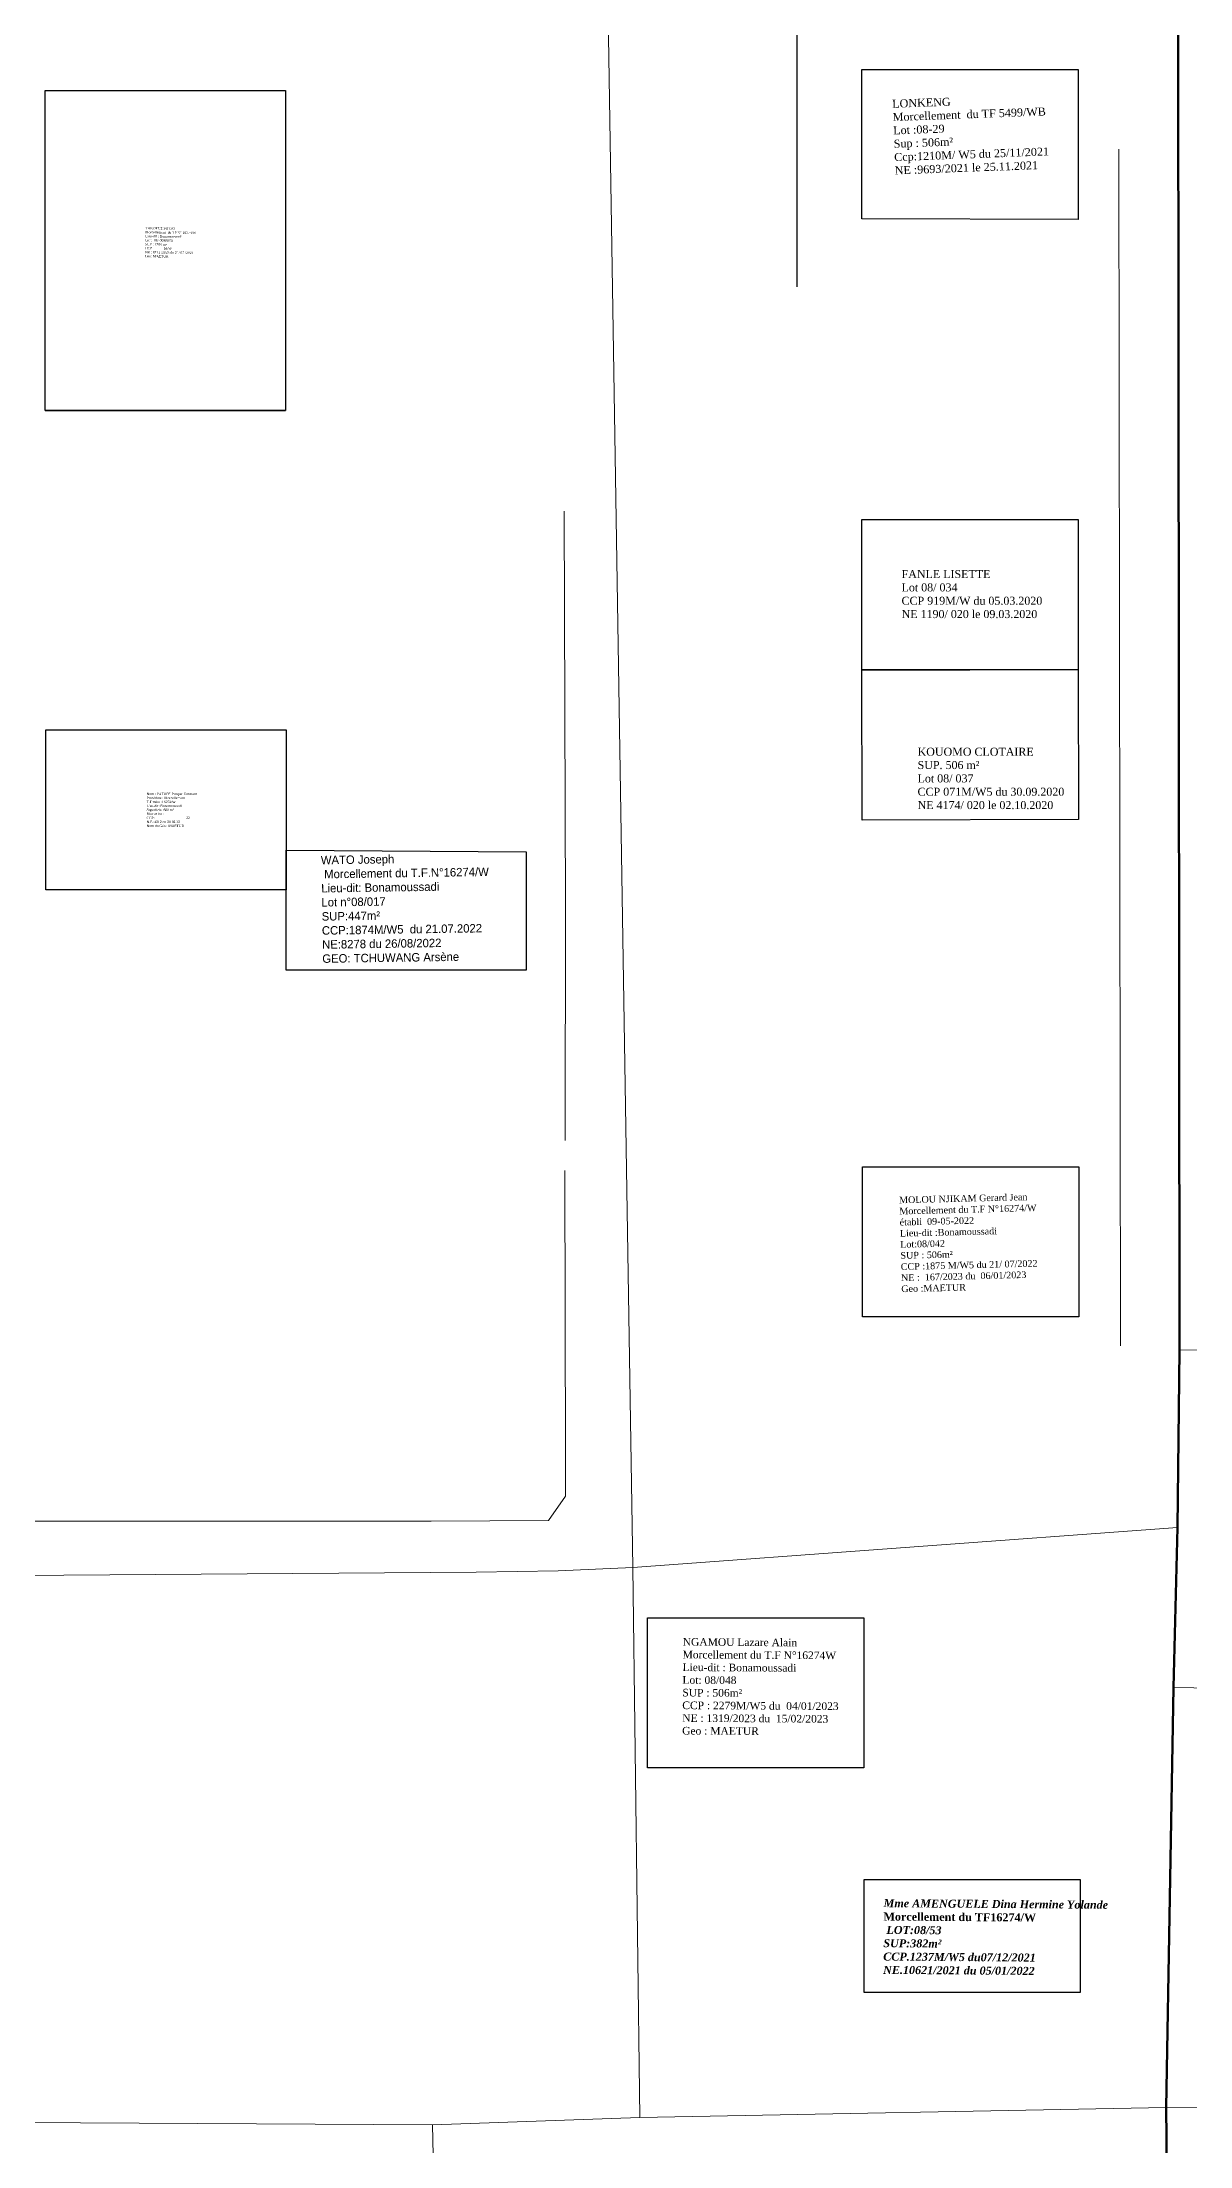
# Model space of a CAD drawing. Header units: millimetres. Extents: x 579832 to 917290, y 449831 to 1452191.
# Drawn here: x 582419.4 to 582562.7, y 451782.7 to 452045.6 of the extents above; entities that cross this region are included whole.
import ezdxf

# ---------------------------------------------------------------- set-up
doc = ezdxf.new("R2010")
doc.units = ezdxf.units.MM
doc.header["$LTSCALE"] = 10
for name, color, linetype, lineweight in [('drains_fossés', 120, 'Continuous', 20), ('MAJ APRES LE 13.01.2023', 222, 'Continuous', 30), ('Roads_main1', 10, 'Continuous', 100), ('Roads_others', 24, 'Continuous', 9)]:
    doc.layers.add(name, color=color, linetype=linetype, lineweight=lineweight)
for name, color, linetype in [('end maj 26 02 2021', 7, 'Continuous'), ('MAJ JAN 2022', 1, 'Continuous'), ('MAJ NOV 2021', 7, 'Continuous')]:
    doc.layers.add(name, color=color, linetype=linetype)
doc.styles.add('Times 1.0', font='times.ttf', dxfattribs={"width": 0.99, "height": 1})

msp = doc.modelspace()

# ---------------------------------------------------------------- linework, layer by layer
at = {"flags": 128}
for points in [[(582449.75, 451999.55), (582419.74, 451999.55), (582419.74, 452019.55), (582419.74, 452039.55), (582449.74, 452039.55), (582449.75, 452034.55), (582449.75, 452027.05), (582449.75, 452019.55), (582449.75, 452012.05), (582449.75, 452004.55), (582449.75, 451999.55), (582419.74, 451999.55)], [(582449.75, 451999.55), (582419.74, 451999.55), (582419.74, 452019.55), (582419.74, 452039.55), (582449.74, 452039.55), (582449.75, 452034.55), (582449.75, 452027.05), (582449.75, 452019.55), (582449.75, 452012.05), (582449.75, 452004.55), (582449.75, 451999.55), (582419.74, 451999.55)], [(582449.75, 451999.55), (582419.74, 451999.55), (582419.74, 452019.55), (582419.74, 452039.55), (582449.74, 452039.55), (582449.75, 452034.55), (582449.75, 452027.05), (582449.75, 452019.55), (582449.75, 452012.05), (582449.75, 452004.55), (582449.75, 451999.55), (582419.74, 451999.55)], [(582449.75, 451999.55), (582419.74, 451999.55), (582419.74, 452019.55), (582419.74, 452039.55), (582449.74, 452039.55), (582449.75, 452034.55), (582449.75, 452027.05), (582449.75, 452019.55), (582449.75, 452012.05), (582449.75, 452004.55), (582449.75, 451999.55), (582419.74, 451999.55)], [(582419.8, 451959.66), (582449.81, 451959.66), (582449.81, 451944.66), (582449.81, 451939.66), (582419.8, 451939.66)], [(582419.8, 451959.66), (582449.81, 451959.66), (582449.81, 451944.66), (582449.81, 451939.66), (582419.8, 451939.66)], [(582419.8, 451959.66), (582449.81, 451959.66), (582449.81, 451944.66), (582449.81, 451939.66), (582419.8, 451939.66)], [(582419.8, 451959.66), (582449.81, 451959.66), (582449.81, 451944.66), (582449.81, 451939.66), (582419.8, 451939.66)], [(582419.8, 451959.66), (582449.81, 451959.66), (582449.81, 451944.66), (582449.81, 451939.66), (582419.8, 451939.66)], [(582419.8, 451959.66), (582449.81, 451959.66), (582449.81, 451944.66), (582449.81, 451939.66), (582419.8, 451939.66)], [(582419.8, 451959.66), (582449.81, 451959.66), (582449.81, 451944.66), (582449.81, 451939.66), (582419.8, 451939.66)], [(582419.8, 451959.66), (582449.81, 451959.66), (582449.81, 451944.66), (582449.81, 451939.66), (582419.8, 451939.66)]]:
    msp.add_lwpolyline(points, close=True, dxfattribs=at)
at = {"color": 6, "lineweight": 30, "flags": 128}
msp.add_lwpolyline([(582449.81, 451944.61), (582479.81, 451944.41), (582479.81, 451929.61), (582449.81, 451929.61), (582449.81, 451939.61)], close=True, dxfattribs=at)
msp.add_lwpolyline([(582449.81, 451944.61), (582479.81, 451944.41), (582479.81, 451929.61), (582449.81, 451929.61), (582449.81, 451939.61)], close=True, dxfattribs=at)
msp.add_lwpolyline([(582449.81, 451944.61), (582479.81, 451944.41), (582479.81, 451929.61), (582449.81, 451929.61), (582449.81, 451939.61)], close=True, dxfattribs=at)
msp.add_lwpolyline([(582449.81, 451944.61), (582479.81, 451944.41), (582479.81, 451929.61), (582449.81, 451929.61), (582449.81, 451939.61)], close=True, dxfattribs=at)
at = {"flags": 128}
msp.add_lwpolyline([(582521.82, 451905.04), (582548.82, 451905.04), (582548.82, 451905.05)], dxfattribs=at)
msp.add_lwpolyline([(582521.82, 451905.04), (582548.82, 451905.04), (582548.82, 451905.05)], dxfattribs=at)
at = {"layer": 'drains_fossés'}
msp.add_line((582554.01, 451882.68), (582553.79, 452032.22), dxfattribs=at)
msp.add_line((582554.01, 451882.68), (582553.79, 452032.22), dxfattribs=at)
for points in [[(582484.66, 451908.31), (582484.7, 451937.46), (582484.54, 451986.96)], [(582484.66, 451908.31), (582484.7, 451937.46), (582484.54, 451986.96)], [(582484.62, 451904.59), (582484.72, 451868.52), (582484.73, 451863.88), (582482.59, 451860.85), (582467.92, 451860.78), (582436.15, 451860.77), (582407.92, 451860.78)], [(582484.62, 451904.59), (582484.72, 451868.52), (582484.73, 451863.88), (582482.59, 451860.85), (582467.92, 451860.78), (582436.15, 451860.77), (582407.92, 451860.78)]]:
    msp.add_lwpolyline(points, dxfattribs=at)
at = {"layer": 'end maj 26 02 2021', "flags": 128}
for points in [[(582513.61, 452104.99), (582513.61, 452022.49)], [(582513.61, 452104.99), (582513.61, 452022.49)], [(582513.61, 452104.99), (582513.61, 452022.49)], [(582513.61, 452104.99), (582513.61, 452022.49)], [(582513.61, 452022.49), (582513.61, 452014.99)], [(582513.61, 452022.49), (582513.61, 452014.99)], [(582513.61, 452022.49), (582513.61, 452014.99)], [(582513.61, 452022.49), (582513.61, 452014.99)]]:
    msp.add_lwpolyline(points, dxfattribs=at)
at = {"layer": 'end maj 26 02 2021', "color": 150, "lineweight": -3, "flags": 128}
for points in [[(582548.73, 451985.92), (582548.73, 451967.17), (582521.73, 451967.16), (582521.73, 451985.91)], [(582548.73, 451985.92), (582548.73, 451967.17), (582521.73, 451967.16), (582521.73, 451985.91)], [(582548.73, 451985.92), (582548.73, 451967.17), (582521.73, 451967.16), (582521.73, 451985.91)], [(582548.73, 451985.92), (582548.73, 451967.17), (582521.73, 451967.16), (582521.73, 451985.91)], [(582548.73, 451967.17), (582548.76, 451948.42), (582521.76, 451948.36), (582521.73, 451967.11)], [(582548.73, 451967.17), (582548.76, 451948.42), (582521.76, 451948.36), (582521.73, 451967.11)], [(582548.73, 451967.17), (582548.76, 451948.42), (582521.76, 451948.36), (582521.73, 451967.11)], [(582548.73, 451967.17), (582548.76, 451948.42), (582521.76, 451948.36), (582521.73, 451967.11)]]:
    msp.add_lwpolyline(points, close=True, dxfattribs=at)
at = {"layer": 'MAJ APRES LE 13.01.2023', "color": 6, "lineweight": 30, "flags": 128}
msp.add_lwpolyline([(582521.82, 451905.04), (582548.82, 451905.05), (582548.82, 451886.3), (582521.82, 451886.3)], close=True, dxfattribs=at)
msp.add_lwpolyline([(582521.82, 451905.04), (582548.82, 451905.05), (582548.82, 451886.3), (582521.82, 451886.3)], close=True, dxfattribs=at)
at = {"layer": 'MAJ APRES LE 13.01.2023', "flags": 128}
msp.add_lwpolyline([(582494.96, 451848.69), (582521.96, 451848.69), (582521.96, 451829.94), (582494.96, 451829.94)], close=True, dxfattribs=at)
msp.add_lwpolyline([(582494.96, 451848.69), (582521.96, 451848.69), (582521.96, 451829.94), (582494.96, 451829.94)], close=True, dxfattribs=at)
at = {"layer": 'MAJ JAN 2022', "flags": 128}
msp.add_lwpolyline([(582521.99, 451815.98), (582548.99, 451815.99), (582548.99, 451801.86), (582521.99, 451801.85)], close=True, dxfattribs=at)
msp.add_lwpolyline([(582521.99, 451815.98), (582548.99, 451815.99), (582548.99, 451801.86), (582521.99, 451801.85)], close=True, dxfattribs=at)
msp.add_lwpolyline([(582521.99, 451815.98), (582548.99, 451815.99), (582548.99, 451801.86), (582521.99, 451801.85)], close=True, dxfattribs=at)
msp.add_lwpolyline([(582521.99, 451815.98), (582548.99, 451815.99), (582548.99, 451801.86), (582521.99, 451801.85)], close=True, dxfattribs=at)
at = {"layer": 'MAJ NOV 2021', "lineweight": -3, "flags": 128}
msp.add_lwpolyline([(582521.72, 452042.16), (582548.72, 452042.16), (582548.73, 452023.41), (582521.72, 452023.51)], close=True, dxfattribs=at)
msp.add_lwpolyline([(582521.72, 452042.16), (582548.72, 452042.16), (582548.73, 452023.41), (582521.72, 452023.51)], close=True, dxfattribs=at)
msp.add_lwpolyline([(582521.72, 452042.16), (582548.72, 452042.16), (582548.73, 452023.41), (582521.72, 452023.51)], close=True, dxfattribs=at)
msp.add_lwpolyline([(582521.72, 452042.16), (582548.72, 452042.16), (582548.73, 452023.41), (582521.72, 452023.51)], close=True, dxfattribs=at)
at = {"layer": 'Roads_main1'}
msp.add_lwpolyline([(582559.79, 452372.99), (582559.99, 452320.07), (582560.3, 452209.69), (582561.19, 452089.11), (582561.38, 451882.17), (582561.15, 451859.99), (582560.65, 451839.96), (582559.73, 451787.49), (582560.24, 451737.41), (582561.83, 451580.27), (582561.5, 451488.18)], dxfattribs=at)
msp.add_lwpolyline([(582559.79, 452372.99), (582559.99, 452320.07), (582560.3, 452209.69), (582561.19, 452089.11), (582561.38, 451882.17), (582561.15, 451859.99), (582560.65, 451839.96), (582559.73, 451787.49), (582560.24, 451737.41), (582561.83, 451580.27), (582561.5, 451488.18)], dxfattribs=at)
at = {"layer": 'Roads_others'}
for p, q in [((582561.15, 451859.99), (582493.11, 451854.96)), ((582561.15, 451859.99), (582493.11, 451854.96)), ((582493.11, 451854.96), (582493.99, 451786.23)), ((582493.11, 451854.96), (582493.99, 451786.23)), ((582560.65, 451839.96), (582700.82, 451838.26)), ((582560.65, 451839.96), (582700.82, 451838.26))]:
    msp.add_line(p, q, dxfattribs=at)
for points in [[(582489.43, 452088.24), (582493.11, 451854.96), (582483.81, 451854.54), (582473.54, 451854.37), (582256.17, 451852.79)], [(582489.43, 452088.24), (582493.11, 451854.96), (582483.81, 451854.54), (582473.54, 451854.37), (582256.17, 451852.79)], [(582867.69, 451880.53), (582777.42, 451880.5), (582701.5, 451880.75), (582655.03, 451881.66), (582561.38, 451882.17)], [(582867.69, 451880.53), (582777.42, 451880.5), (582701.5, 451880.75), (582655.03, 451881.66), (582561.38, 451882.17)], [(581670.45, 451843.16), (581677.64, 451838.63), (581720.68, 451811.91), (581733.64, 451805.64), (581747.56, 451799.88), (581766.85, 451793.61), (581780.47, 451790.59), (581797.15, 451787.72), (581812.93, 451786.27), (581885.21, 451785.15), (581896.59, 451785.02), (581950.35, 451784.12), (582255.57, 451786.52), (582468.12, 451785.34), (582493.99, 451786.23), (582559.73, 451787.49), (582641.14, 451788.31), (582698.98, 451788.9), (582869, 451788.9)], [(581670.45, 451843.16), (581677.64, 451838.63), (581720.68, 451811.91), (581733.64, 451805.64), (581747.56, 451799.88), (581766.85, 451793.61), (581780.47, 451790.59), (581797.15, 451787.72), (581812.93, 451786.27), (581885.21, 451785.15), (581896.59, 451785.02), (581950.35, 451784.12), (582255.57, 451786.52), (582468.12, 451785.34), (582493.99, 451786.23), (582559.73, 451787.49), (582641.14, 451788.31), (582698.98, 451788.9), (582869, 451788.9)], [(582468.12, 451785.34), (582469.2, 451735.57), (582470.13, 451692.09), (582471.39, 451580.65)], [(582468.12, 451785.34), (582469.2, 451735.57), (582470.13, 451692.09), (582471.39, 451580.65)]]:
    msp.add_lwpolyline(points, dxfattribs=at)

# ---------------------------------------------------------------- texts
at = {"color": 3, "insert": (582432.25, 452022.49), "char_height": 0.3, "width": 15.6543, "attachment_point": 1, "rotation": 359.1606}
msp.add_mtext('\\A1;{\\fTimes New Roman|b0|i0|c0|p18;TAKOTUE FOTSO                \\P\\C1;Morcellement  du TF N° 16274/W\\P\\C256;Lieu-dit : Bonamoussadi                  \\PLot :  08/ 009(005)           \\PSUP : ^I1200 m²\\PCCP :  2547 M/W   du 27/03/2023\\PNE : 8211 /2023 du 21/ 07 /2021\\P\\C1;Geo: MAETUR }', dxfattribs=at)
msp.add_mtext('\\A1;{\\fTimes New Roman|b0|i0|c0|p18;TAKOTUE FOTSO                \\P\\C1;Morcellement  du TF N° 16274/W\\P\\C256;Lieu-dit : Bonamoussadi                  \\PLot :  08/ 009(005)           \\PSUP : ^I1200 m²\\PCCP :  2547 M/W   du 27/03/2023\\PNE : 8211 /2023 du 21/ 07 /2021\\P\\C1;Geo: MAETUR }', dxfattribs=at)
msp.add_mtext('\\A1;{\\fTimes New Roman|b0|i0|c0|p18;TAKOTUE FOTSO                \\P\\C1;Morcellement  du TF N° 16274/W\\P\\C256;Lieu-dit : Bonamoussadi                  \\PLot :  08/ 009(005)           \\PSUP : ^I1200 m²\\PCCP :  2547 M/W   du 27/03/2023\\PNE : 8211 /2023 du 21/ 07 /2021\\P\\C1;Geo: MAETUR }', dxfattribs=at)
msp.add_mtext('\\A1;{\\fTimes New Roman|b0|i0|c0|p18;TAKOTUE FOTSO                \\P\\C1;Morcellement  du TF N° 16274/W\\P\\C256;Lieu-dit : Bonamoussadi                  \\PLot :  08/ 009(005)           \\PSUP : ^I1200 m²\\PCCP :  2547 M/W   du 27/03/2023\\PNE : 8211 /2023 du 21/ 07 /2021\\P\\C1;Geo: MAETUR }', dxfattribs=at)
at = {"color": 7, "insert": (582432.4, 451951.79), "char_height": 0.3, "width": 19.4299, "attachment_point": 1}
msp.add_mtext('\\A1;{\\fTimes New Roman|b0|i0|c0|p18;Nom : PATUPE Prosper Constant \\PProcédure : Morcellement\\PT.F mère :16274/W\\PLieu-dit :Bonamoussadi\\PSuperficie :600 m²\\PBloc et lot : 08/015\\PCCP : 1308M/W du 06 01 22\\PN.E :4212 du 28 02 22\\PNom du Géo : MAETUR}', dxfattribs=at)
msp.add_mtext('\\A1;{\\fTimes New Roman|b0|i0|c0|p18;Nom : PATUPE Prosper Constant \\PProcédure : Morcellement\\PT.F mère :16274/W\\PLieu-dit :Bonamoussadi\\PSuperficie :600 m²\\PBloc et lot : 08/015\\PCCP : 1308M/W du 06 01 22\\PN.E :4212 du 28 02 22\\PNom du Géo : MAETUR}', dxfattribs=at)
msp.add_mtext('\\A1;{\\fTimes New Roman|b0|i0|c0|p18;Nom : PATUPE Prosper Constant \\PProcédure : Morcellement\\PT.F mère :16274/W\\PLieu-dit :Bonamoussadi\\PSuperficie :600 m²\\PBloc et lot : 08/015\\PCCP : 1308M/W du 06 01 22\\PN.E :4212 du 28 02 22\\PNom du Géo : MAETUR}', dxfattribs=at)
msp.add_mtext('\\A1;{\\fTimes New Roman|b0|i0|c0|p18;Nom : PATUPE Prosper Constant \\PProcédure : Morcellement\\PT.F mère :16274/W\\PLieu-dit :Bonamoussadi\\PSuperficie :600 m²\\PBloc et lot : 08/015\\PCCP : 1308M/W du 06 01 22\\PN.E :4212 du 28 02 22\\PNom du Géo : MAETUR}', dxfattribs=at)
msp.add_mtext('\\A1;{\\fTimes New Roman|b0|i0|c0|p18;Nom : PATUPE Prosper Constant \\PProcédure : Morcellement\\PT.F mère :16274/W\\PLieu-dit :Bonamoussadi\\PSuperficie :600 m²\\PBloc et lot : 08/015\\PCCP : 1308M/W du 06 01 22\\PN.E :4212 du 28 02 22\\PNom du Géo : MAETUR}', dxfattribs=at)
msp.add_mtext('\\A1;{\\fTimes New Roman|b0|i0|c0|p18;Nom : PATUPE Prosper Constant \\PProcédure : Morcellement\\PT.F mère :16274/W\\PLieu-dit :Bonamoussadi\\PSuperficie :600 m²\\PBloc et lot : 08/015\\PCCP : 1308M/W du 06 01 22\\PN.E :4212 du 28 02 22\\PNom du Géo : MAETUR}', dxfattribs=at)
msp.add_mtext('\\A1;{\\fTimes New Roman|b0|i0|c0|p18;Nom : PATUPE Prosper Constant \\PProcédure : Morcellement\\PT.F mère :16274/W\\PLieu-dit :Bonamoussadi\\PSuperficie :600 m²\\PBloc et lot : 08/015\\PCCP : 1308M/W du 06 01 22\\PN.E :4212 du 28 02 22\\PNom du Géo : MAETUR}', dxfattribs=at)
msp.add_mtext('\\A1;{\\fTimes New Roman|b0|i0|c0|p18;Nom : PATUPE Prosper Constant \\PProcédure : Morcellement\\PT.F mère :16274/W\\PLieu-dit :Bonamoussadi\\PSuperficie :600 m²\\PBloc et lot : 08/015\\PCCP : 1308M/W du 06 01 22\\PN.E :4212 du 28 02 22\\PNom du Géo : MAETUR}', dxfattribs=at)
at = {"color": 7, "insert": (582454.15, 451943.89), "char_height": 1.0552, "width": 66.6405, "attachment_point": 1, "rotation": 0.8465}
msp.add_mtext('WATO Joseph\\P {\\C1;Morcellement du T.F.N°16274/W\\P}Lieu-dit: Bonamoussadi\\PLot n°08/017\\PSUP:447m²\\PCCP:1874M/W5  du 21.07.2022\\PNE:8278 du 26/08/2022\\P{\\C1;GEO: TCHUWANG Arsène}', dxfattribs=at)
msp.add_mtext('WATO Joseph\\P {\\C1;Morcellement du T.F.N°16274/W\\P}Lieu-dit: Bonamoussadi\\PLot n°08/017\\PSUP:447m²\\PCCP:1874M/W5  du 21.07.2022\\PNE:8278 du 26/08/2022\\P{\\C1;GEO: TCHUWANG Arsène}', dxfattribs=at)
at = {"layer": 'end maj 26 02 2021', "color": 150, "linetype": 'ByBlock', "lineweight": -3, "ltscale": 0.0014, "char_height": 1, "attachment_point": 1, "style": 'Times 1.0'}
for s, insert, width in [('{\\fTimes New Roman|b0|i0|c186|p18;\\C256;FANLE LISETTE\\PLot 08/ 034 \\PCCP 919M/W du \\fTimes New Roman|b0|i0|c0|p18;05.03.2020\\fTimes New Roman|b0|i0|c186|p18;\\PNE 1190/ 020 le 09.03.2020}', (582526.68, 451979.61), 50.6177), ('{\\fTimes New Roman|b0|i0|c186|p18;\\C256;FANLE LISETTE\\PLot 08/ 034 \\PCCP 919M/W du \\fTimes New Roman|b0|i0|c0|p18;05.03.2020\\fTimes New Roman|b0|i0|c186|p18;\\PNE 1190/ 020 le 09.03.2020}', (582526.68, 451979.61), 50.6177), ('{\\fTimes New Roman|b0|i0|c186|p18;\\C256;FANLE LISETTE\\PLot 08/ 034 \\PCCP 919M/W du \\fTimes New Roman|b0|i0|c0|p18;05.03.2020\\fTimes New Roman|b0|i0|c186|p18;\\PNE 1190/ 020 le 09.03.2020}', (582526.68, 451979.61), 50.6177), ('{\\fTimes New Roman|b0|i0|c186|p18;\\C256;FANLE LISETTE\\PLot 08/ 034 \\PCCP 919M/W du \\fTimes New Roman|b0|i0|c0|p18;05.03.2020\\fTimes New Roman|b0|i0|c186|p18;\\PNE 1190/ 020 le 09.03.2020}', (582526.68, 451979.61), 50.6177), ('{\\C256;KOUOMO CLOTAIRE\\PSUP. 506 m²\\PLot 08/ 037\\PCCP 071M/W5 du 30.09.2020\\PNE 4174/ 020 le 02.10.2020}', (582528.68, 451957.41), 67.512), ('{\\C256;KOUOMO CLOTAIRE\\PSUP. 506 m²\\PLot 08/ 037\\PCCP 071M/W5 du 30.09.2020\\PNE 4174/ 020 le 02.10.2020}', (582528.68, 451957.41), 67.512), ('{\\C256;KOUOMO CLOTAIRE\\PSUP. 506 m²\\PLot 08/ 037\\PCCP 071M/W5 du 30.09.2020\\PNE 4174/ 020 le 02.10.2020}', (582528.68, 451957.41), 67.512), ('{\\C256;KOUOMO CLOTAIRE\\PSUP. 506 m²\\PLot 08/ 037\\PCCP 071M/W5 du 30.09.2020\\PNE 4174/ 020 le 02.10.2020}', (582528.68, 451957.41), 67.512)]:
    msp.add_mtext(s, dxfattribs=dict(at, insert=insert, width=width))
at = {"layer": 'MAJ APRES LE 13.01.2023', "color": 6, "lineweight": 30, "insert": (582526.36, 451901.31), "char_height": 0.8327, "width": 62.2648, "attachment_point": 1, "rotation": 1.4162}
msp.add_mtext('{\\fTimes New Roman|b0|i0|c186|p18;\\C7;MOLOU NJIKAM Gerard Jean\\P\\C1;Morcellement du T.F N°16274/W\\Pétabli  09-05-2022   \\P\\C7;Lieu-dit :Bonamoussadi\\PLot:08/042\\PSUP : 506m²\\PCCP :1875 M/W5 du 21/ 07/2022\\PNE :  167/2023 du  06/01/2023\\P\\C1;Geo :MAETUR}', dxfattribs=at)
msp.add_mtext('{\\fTimes New Roman|b0|i0|c186|p18;\\C7;MOLOU NJIKAM Gerard Jean\\P\\C1;Morcellement du T.F N°16274/W\\Pétabli  09-05-2022   \\P\\C7;Lieu-dit :Bonamoussadi\\PLot:08/042\\PSUP : 506m²\\PCCP :1875 M/W5 du 21/ 07/2022\\PNE :  167/2023 du  06/01/2023\\P\\C1;Geo :MAETUR}', dxfattribs=at)
at = {"layer": 'MAJ APRES LE 13.01.2023', "insert": (582499.35, 451846.16), "char_height": 0.9515, "width": 21.5973, "attachment_point": 1, "rotation": 359.6499}
msp.add_mtext('{\\fTimes New Roman|b0|i0|c0|p18;NGAMOU Lazare Alain\\P\\C1;Morcellement du T.F N°16274W     \\P\\C256;Lieu-dit : Bonamoussadi\\PLot: 08/048\\PSUP : 506m²\\PCCP : 2279M/W5 du  04/01/2023\\PNE : 1319/2023 du  15/02/2023\\P\\C1;Geo : MAETUR}', dxfattribs=at)
msp.add_mtext('{\\fTimes New Roman|b0|i0|c0|p18;NGAMOU Lazare Alain\\P\\C1;Morcellement du T.F N°16274W     \\P\\C256;Lieu-dit : Bonamoussadi\\PLot: 08/048\\PSUP : 506m²\\PCCP : 2279M/W5 du  04/01/2023\\PNE : 1319/2023 du  15/02/2023\\P\\C1;Geo : MAETUR}', dxfattribs=at)
at = {"layer": 'MAJ JAN 2022', "insert": (582524.44, 451813.53), "char_height": 1, "width": 26.6675, "attachment_point": 1, "rotation": 359.5801}
msp.add_mtext('{\\fTimes New Roman|b1|i1|c0|p18;Mme AMENGUELE Dina Hermine Yolande\\P\\fTimes New Roman|b1|i0|c0|p18;\\C1;Morcellement du TF16274/W\\fTimes New Roman|b1|i1|c0|p18;\\C256;\\P LOT:08/53\\PSUP:382m²\\PCCP.1237M/W5 du07/12/2021\\PNE.10621/2021 du 05/01/2022 }', dxfattribs=at)
msp.add_mtext('{\\fTimes New Roman|b1|i1|c0|p18;Mme AMENGUELE Dina Hermine Yolande\\P\\fTimes New Roman|b1|i0|c0|p18;\\C1;Morcellement du TF16274/W\\fTimes New Roman|b1|i1|c0|p18;\\C256;\\P LOT:08/53\\PSUP:382m²\\PCCP.1237M/W5 du07/12/2021\\PNE.10621/2021 du 05/01/2022 }', dxfattribs=at)
msp.add_mtext('{\\fTimes New Roman|b1|i1|c0|p18;Mme AMENGUELE Dina Hermine Yolande\\P\\fTimes New Roman|b1|i0|c0|p18;\\C1;Morcellement du TF16274/W\\fTimes New Roman|b1|i1|c0|p18;\\C256;\\P LOT:08/53\\PSUP:382m²\\PCCP.1237M/W5 du07/12/2021\\PNE.10621/2021 du 05/01/2022 }', dxfattribs=at)
msp.add_mtext('{\\fTimes New Roman|b1|i1|c0|p18;Mme AMENGUELE Dina Hermine Yolande\\P\\fTimes New Roman|b1|i0|c0|p18;\\C1;Morcellement du TF16274/W\\fTimes New Roman|b1|i1|c0|p18;\\C256;\\P LOT:08/53\\PSUP:382m²\\PCCP.1237M/W5 du07/12/2021\\PNE.10621/2021 du 05/01/2022 }', dxfattribs=at)
at = {"layer": 'MAJ NOV 2021', "lineweight": -3, "insert": (582525.49, 452038.37), "char_height": 1, "width": 23.1167, "attachment_point": 1, "rotation": 2.1398}
msp.add_mtext('\\A1;{\\fTimes New Roman|b0|i0|c0|p18;LONKENG\\P\\C1;Morcellement  du TF 5499/WB \\P\\C256;Lot :08-29\\PSup : 506m²\\PCcp:1210M/ W5 du 25/11/2021\\PNE :9693/2021 le 25.11.2021}', dxfattribs=at)
msp.add_mtext('\\A1;{\\fTimes New Roman|b0|i0|c0|p18;LONKENG\\P\\C1;Morcellement  du TF 5499/WB \\P\\C256;Lot :08-29\\PSup : 506m²\\PCcp:1210M/ W5 du 25/11/2021\\PNE :9693/2021 le 25.11.2021}', dxfattribs=at)
msp.add_mtext('\\A1;{\\fTimes New Roman|b0|i0|c0|p18;LONKENG\\P\\C1;Morcellement  du TF 5499/WB \\P\\C256;Lot :08-29\\PSup : 506m²\\PCcp:1210M/ W5 du 25/11/2021\\PNE :9693/2021 le 25.11.2021}', dxfattribs=at)
msp.add_mtext('\\A1;{\\fTimes New Roman|b0|i0|c0|p18;LONKENG\\P\\C1;Morcellement  du TF 5499/WB \\P\\C256;Lot :08-29\\PSup : 506m²\\PCcp:1210M/ W5 du 25/11/2021\\PNE :9693/2021 le 25.11.2021}', dxfattribs=at)

doc.saveas('drawing.dxf')
